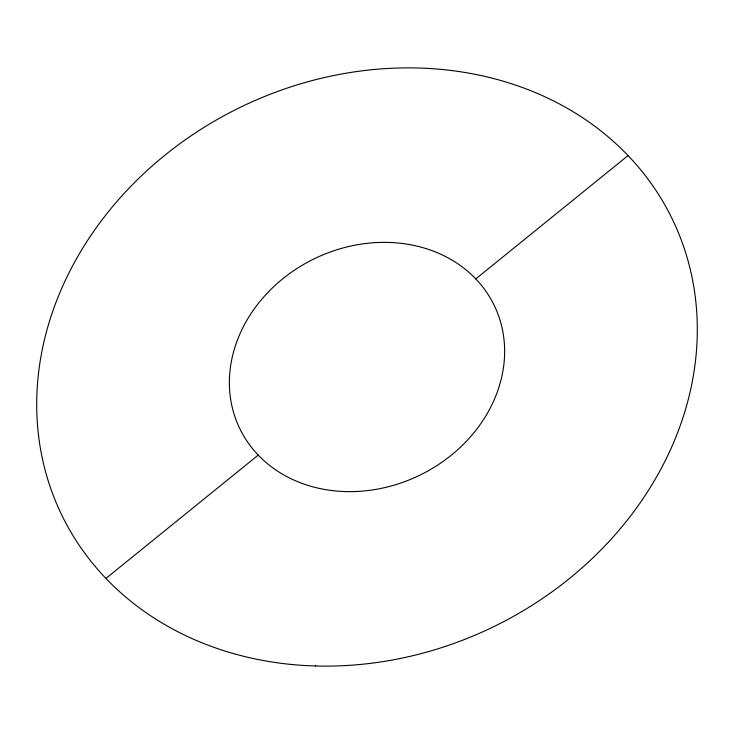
<?xml version="1.0" encoding="UTF-8"?>
<svg xmlns="http://www.w3.org/2000/svg" width="734" height="734" viewBox="0 0 734 734"><rect width="100%" height="100%" fill="white"/><g stroke="black" fill="none" stroke-linecap="round" stroke-linejoin="round"><path stroke-width="1.1" d="M105.935 578.429L258.221 455.098M475.779 278.902L628.065 155.571M315.528 665.977A339.236 288.939 -25.8 0 0 675.289 225.494A339.236 288.939 -25.8 0 0 110.183 209.529A339.236 288.939 -25.8 0 0 315.528 665.977M345.549 491.578A141.35 120.394 -25.8 0 0 495.459 308.041A141.35 120.394 -25.8 0 0 259.992 301.39A141.35 120.394 -25.8 0 0 345.549 491.578"/></g></svg>
